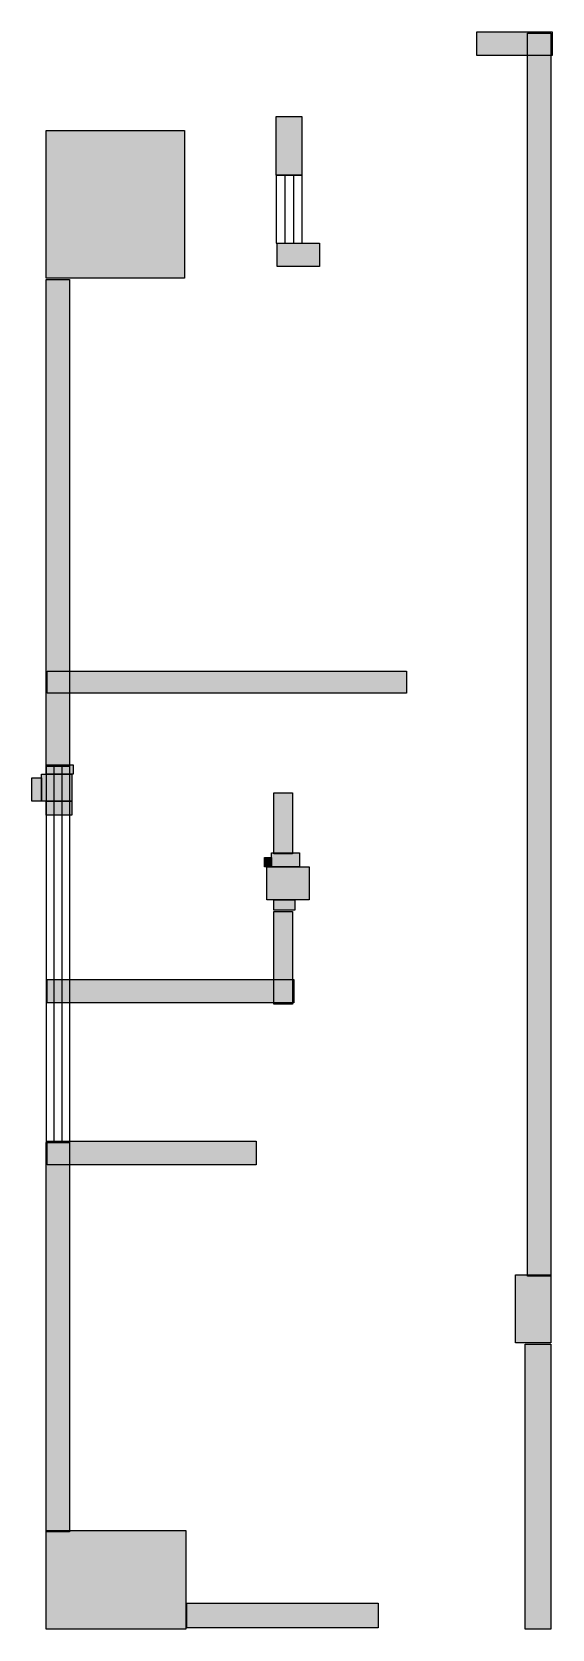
# Model space of a CAD drawing. Header units: centimetres. Extents: x 14 to 404, y 16 to 1214.
import ezdxf

# ---------------------------------------------------------------- set-up
doc = ezdxf.new("R2010")
doc.units = ezdxf.units.CM
doc.layers.add('WALL', color=7, linetype='Continuous')
doc.layers.add('WINDOW', color=5, linetype='Continuous')

msp = doc.modelspace()

# ---------------------------------------------------------------- hatches: boundary and pattern name
at = {"layer": 'WALL'}
h = msp.add_hatch(color=256, dxfattribs=at)
h.dxf.hatch_style = 1
h.paths.add_polyline_path([(347.6, 1214.4), (403.92, 1214.4), (403.92, 1196.8), (347.6, 1196.8)])
h = msp.add_hatch(color=256, dxfattribs=at)
h.dxf.hatch_style = 1
h.paths.add_polyline_path([(385.44, 1213.52), (403.04, 1213.52), (403.04, 280.72), (385.44, 280.72)])
h = msp.add_hatch(color=256, dxfattribs=at)
h.dxf.hatch_style = 1
h.paths.add_polyline_path([(197.12, 1151.04), (216.48, 1151.04), (216.48, 1107.04), (197.12, 1107.04)])
h = msp.add_hatch(color=256, dxfattribs=at)
h.dxf.hatch_style = 1
h.paths.add_polyline_path([(24.64, 1140.48), (128.48, 1140.48), (128.48, 1029.6), (24.64, 1029.6)])
h = msp.add_hatch(color=256, dxfattribs=at)
h.dxf.hatch_style = 1
h.paths.add_polyline_path([(198, 1056), (229.68, 1056), (229.68, 1038.4), (198, 1038.4)])
h = msp.add_hatch(color=256, dxfattribs=at)
h.dxf.hatch_style = 1
h.paths.add_polyline_path([(24.64, 1028.72), (42.24, 1028.72), (42.24, 663.52), (24.64, 663.52)])
h = msp.add_hatch(color=256, dxfattribs=at)
h.dxf.hatch_style = 1
h.paths.add_polyline_path([(25.52, 734.8), (294.8, 734.8), (294.8, 718.08), (25.52, 718.08)])
h = msp.add_hatch(color=256, dxfattribs=at)
h.dxf.hatch_style = 1
h.paths.add_polyline_path([(24.64, 664.4), (44.88, 664.4), (44.88, 657.36), (24.64, 657.36)])
h = msp.add_hatch(color=256, dxfattribs=at)
h.dxf.hatch_style = 1
h.paths.add_polyline_path([(14.08, 654.72), (21.12, 654.72), (21.12, 637.12), (14.08, 637.12)])
h = msp.add_hatch(color=256, dxfattribs=at)
h.dxf.hatch_style = 1
h.paths.add_polyline_path([(21.12, 657.36), (44, 657.36), (44, 637.12), (21.12, 637.12)])
h = msp.add_hatch(color=256, dxfattribs=at)
h.dxf.hatch_style = 1
h.paths.add_polyline_path([(24.64, 637.12), (44, 637.12), (44, 626.56), (24.64, 626.56)])
h = msp.add_hatch(color=256, dxfattribs=at)
h.dxf.hatch_style = 1
h.paths.add_polyline_path([(195.36, 643.28), (209.44, 643.28), (209.44, 597.52), (195.36, 597.52)])
h = msp.add_hatch(color=256, dxfattribs=at)
h.dxf.hatch_style = 1
h.paths.add_polyline_path([(188.32, 594.88), (193.6, 594.88), (193.6, 587.84), (188.32, 587.84)])
h = msp.add_hatch(color=256, dxfattribs=at)
h.dxf.hatch_style = 1
h.paths.add_polyline_path([(190.08, 587.84), (221.76, 587.84), (221.76, 563.2), (190.08, 563.2)])
h = msp.add_hatch(color=256, dxfattribs=at)
h.dxf.hatch_style = 1
h.paths.add_polyline_path([(193.6, 598.4), (214.72, 598.4), (214.72, 587.84), (193.6, 587.84)])
h = msp.add_hatch(color=256, dxfattribs=at)
h.dxf.hatch_style = 1
h.paths.add_polyline_path([(195.36, 563.2), (211.2, 563.2), (211.2, 555.28), (195.36, 555.28)])
h = msp.add_hatch(color=256, dxfattribs=at)
h.dxf.hatch_style = 1
h.paths.add_polyline_path([(195.36, 554.4), (209.44, 554.4), (209.44, 484.88), (195.36, 484.88)])
h = msp.add_hatch(color=256, dxfattribs=at)
h.dxf.hatch_style = 1
h.paths.add_polyline_path([(25.52, 503.36), (210.32, 503.36), (210.32, 485.76), (25.52, 485.76)])
h = msp.add_hatch(color=256, dxfattribs=at)
h.dxf.hatch_style = 1
h.paths.add_polyline_path([(24.64, 381.04), (42.24, 381.04), (42.24, 88.88), (24.64, 88.88)])
h = msp.add_hatch(color=256, dxfattribs=at)
h.dxf.hatch_style = 1
h.paths.add_polyline_path([(25.52, 381.92), (182.16, 381.92), (182.16, 364.32), (25.52, 364.32)])
h = msp.add_hatch(color=256, dxfattribs=at)
h.dxf.hatch_style = 1
h.paths.add_polyline_path([(376.64, 281.6), (403.04, 281.6), (403.04, 230.56), (376.64, 230.56)])
h = msp.add_hatch(color=256, dxfattribs=at)
h.dxf.hatch_style = 1
h.paths.add_polyline_path([(383.68, 229.68), (403.04, 229.68), (403.04, 15.84), (383.68, 15.84)])
h = msp.add_hatch(color=256, dxfattribs=at)
h.dxf.hatch_style = 1
h.paths.add_polyline_path([(24.64, 89.76), (129.36, 89.76), (129.36, 15.84), (24.64, 15.84)])
h = msp.add_hatch(color=256, dxfattribs=at)
h.dxf.hatch_style = 1
h.paths.add_polyline_path([(130.24, 35.2), (273.68, 35.2), (273.68, 16.72), (130.24, 16.72)])

# ---------------------------------------------------------------- linework, layer by layer
for points in [[(347.6, 1214.4), (403.92, 1214.4), (403.92, 1196.8), (347.6, 1196.8)], [(385.44, 1213.52), (403.04, 1213.52), (403.04, 280.72), (385.44, 280.72)], [(197.12, 1151.04), (216.48, 1151.04), (216.48, 1107.04), (197.12, 1107.04)], [(24.64, 1140.48), (128.48, 1140.48), (128.48, 1029.6), (24.64, 1029.6)], [(198, 1056), (229.68, 1056), (229.68, 1038.4), (198, 1038.4)], [(24.64, 1028.72), (42.24, 1028.72), (42.24, 663.52), (24.64, 663.52)], [(25.52, 734.8), (294.8, 734.8), (294.8, 718.08), (25.52, 718.08)], [(24.64, 664.4), (44.88, 664.4), (44.88, 657.36), (24.64, 657.36)], [(14.08, 654.72), (21.12, 654.72), (21.12, 637.12), (14.08, 637.12)], [(21.12, 657.36), (44, 657.36), (44, 637.12), (21.12, 637.12)], [(24.64, 637.12), (44, 637.12), (44, 626.56), (24.64, 626.56)], [(195.36, 643.28), (209.44, 643.28), (209.44, 597.52), (195.36, 597.52)], [(188.32, 594.88), (193.6, 594.88), (193.6, 587.84), (188.32, 587.84)], [(190.08, 587.84), (221.76, 587.84), (221.76, 563.2), (190.08, 563.2)], [(193.6, 598.4), (214.72, 598.4), (214.72, 587.84), (193.6, 587.84)], [(195.36, 563.2), (211.2, 563.2), (211.2, 555.28), (195.36, 555.28)], [(195.36, 554.4), (209.44, 554.4), (209.44, 484.88), (195.36, 484.88)], [(25.52, 503.36), (210.32, 503.36), (210.32, 485.76), (25.52, 485.76)], [(24.64, 381.04), (42.24, 381.04), (42.24, 88.88), (24.64, 88.88)], [(25.52, 381.92), (182.16, 381.92), (182.16, 364.32), (25.52, 364.32)], [(376.64, 281.6), (403.04, 281.6), (403.04, 230.56), (376.64, 230.56)], [(383.68, 229.68), (403.04, 229.68), (403.04, 15.84), (383.68, 15.84)], [(24.64, 89.76), (129.36, 89.76), (129.36, 15.84), (24.64, 15.84)], [(130.24, 35.2), (273.68, 35.2), (273.68, 16.72), (130.24, 16.72)]]:
    msp.add_lwpolyline(points, close=True, dxfattribs=at)
at = {"layer": 'WINDOW'}
for p, q in [((197.12, 1107.04), (197.12, 1056)), ((197.12, 1107.04), (216.48, 1107.04)), ((203.57, 1107.04), (203.57, 1056)), ((210.03, 1107.04), (210.03, 1056)), ((216.48, 1107.04), (216.48, 1056)), ((197.12, 1056), (216.48, 1056)), ((24.64, 663.52), (24.64, 381.04)), ((24.64, 663.52), (42.24, 663.52)), ((30.51, 663.52), (30.51, 381.04)), ((36.37, 663.52), (36.37, 381.04)), ((42.24, 663.52), (42.24, 381.04)), ((24.64, 381.04), (42.24, 381.04))]:
    msp.add_line(p, q, dxfattribs=at)

doc.saveas('drawing.dxf')
